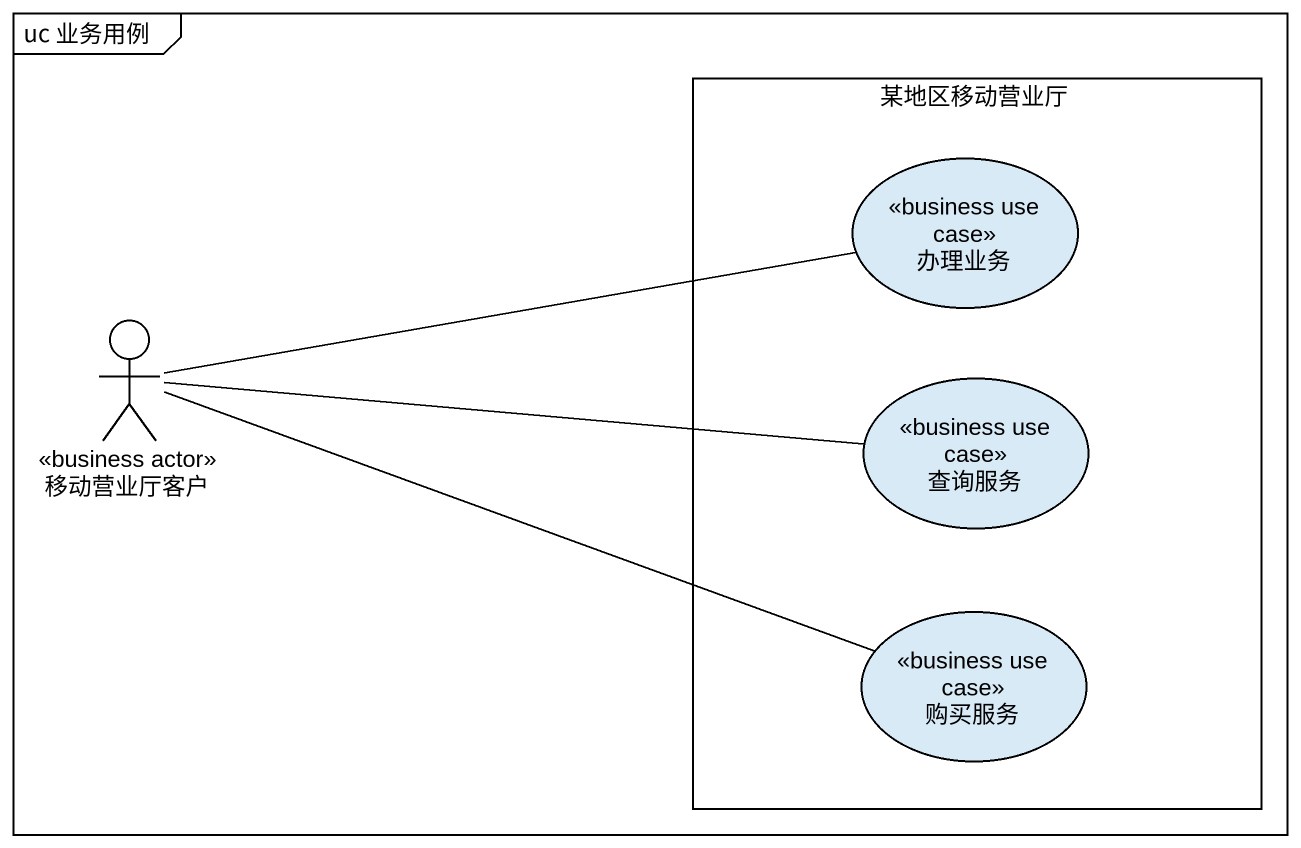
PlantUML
@startuml
mainframe uc 业务用例
rectangle 某地区移动营业厅 {
  usecase 办理业务 <<business use case>>
  usecase 查询服务 <<business use case>>
  usecase 购买服务 <<business use case>>
}
actor 移动营业厅客户 <<business actor>>
移动营业厅客户 -right- 办理业务
移动营业厅客户 -right- 查询服务
移动营业厅客户 -right- 购买服务
@enduml
